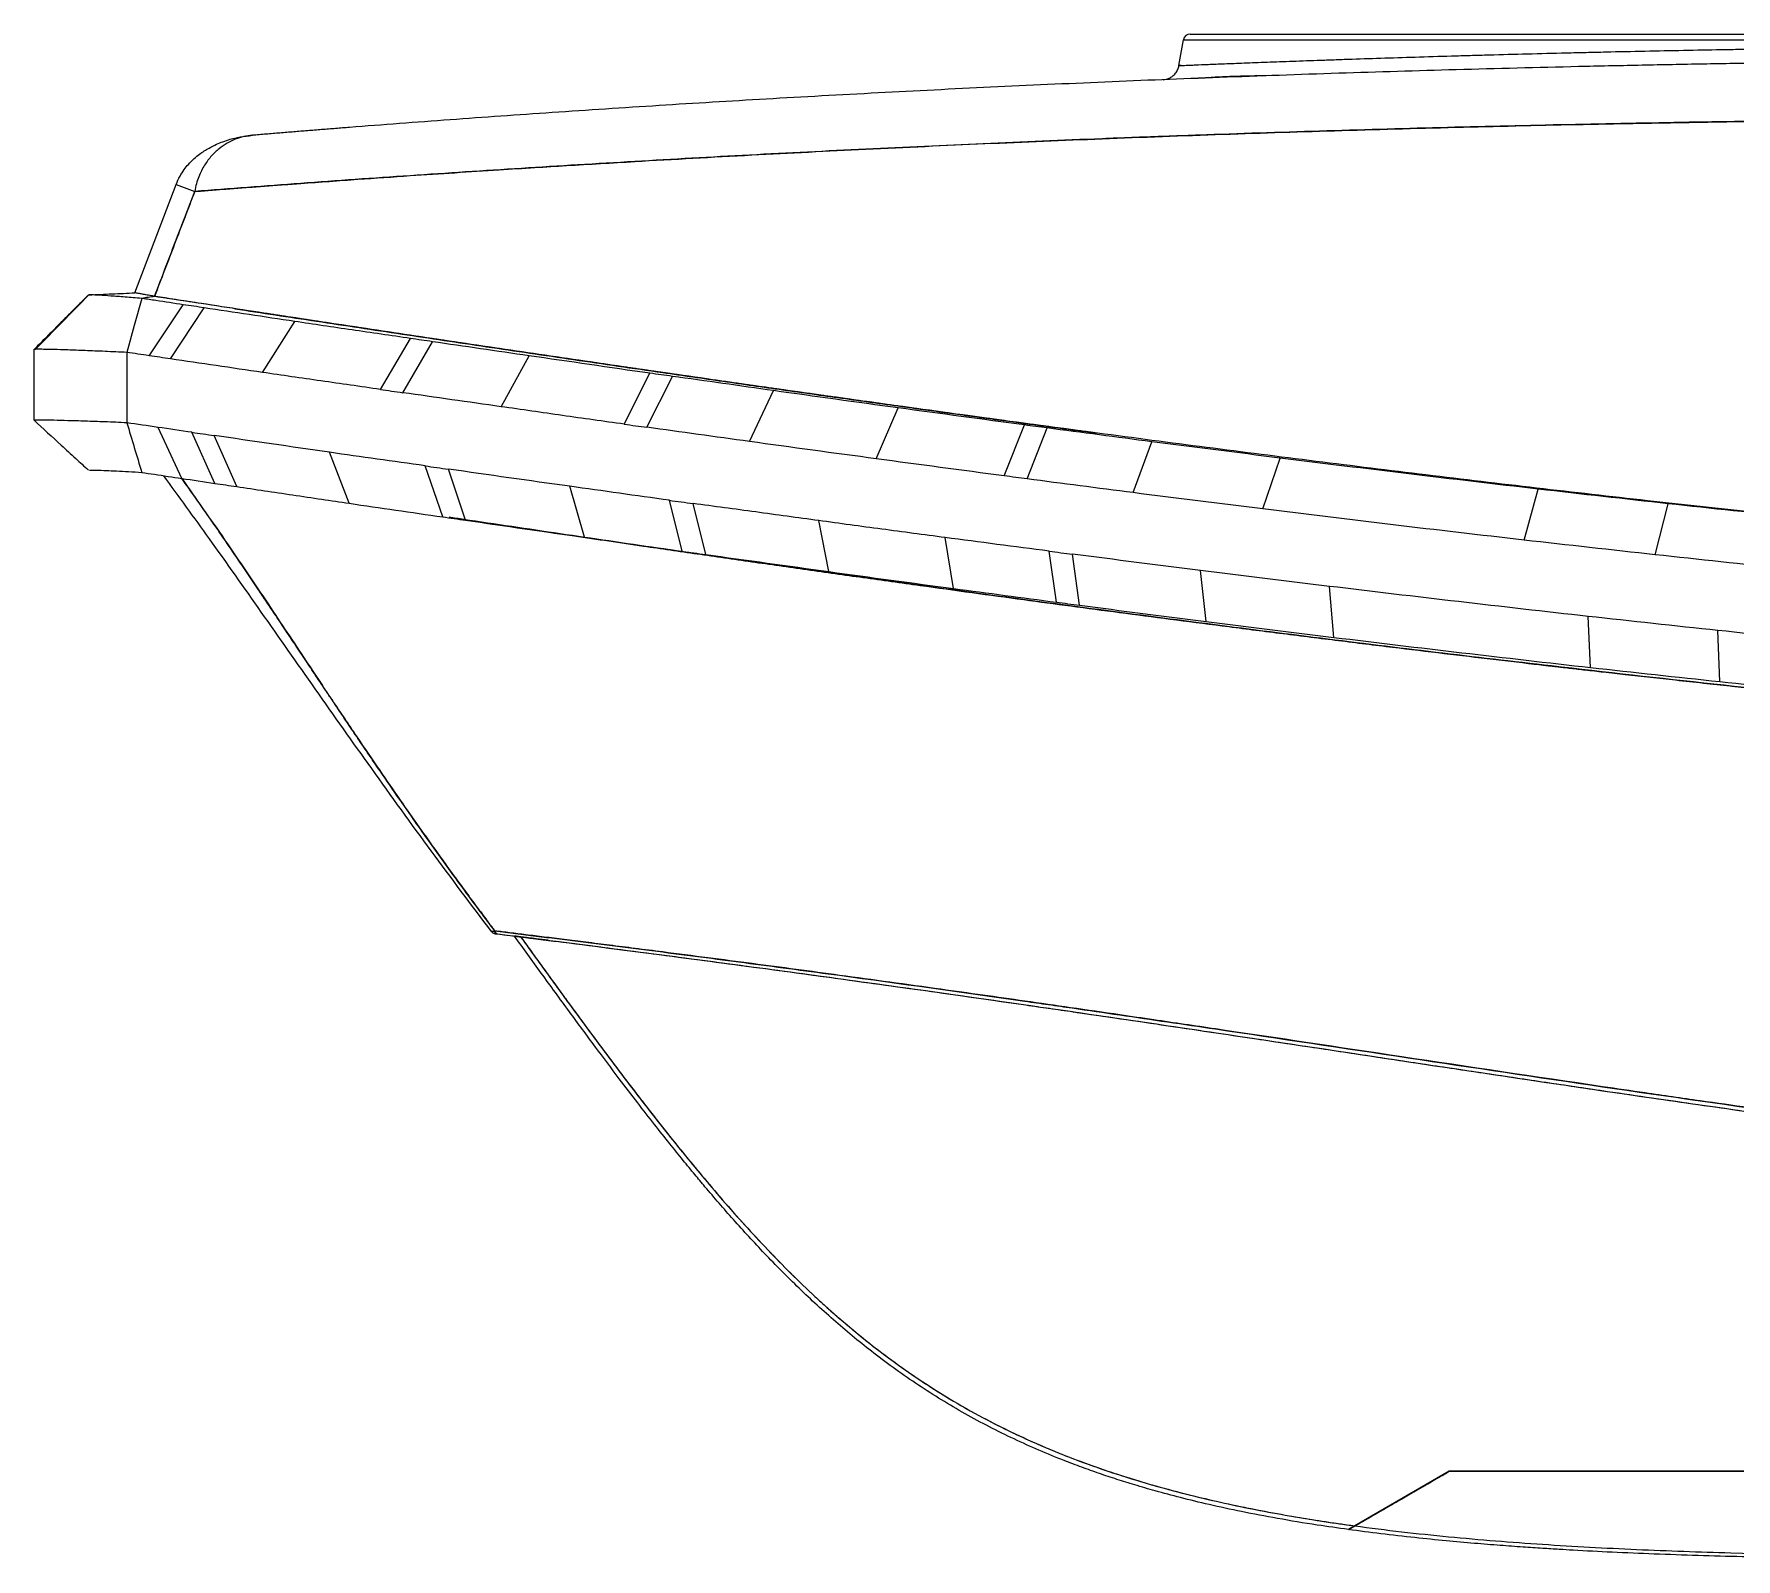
# Model space of a CAD drawing. Header units: millimetres. Extents: x 744 to 5705, y 930 to 4879.
# Drawn here: x 743.7 to 1241.2, y 3350.9 to 3796.5 of the extents above; entities that cross this region are included whole.
import ezdxf

# ---------------------------------------------------------------- set-up
doc = ezdxf.new("R2010")
doc.units = ezdxf.units.MM
doc.header["$MEASUREMENT"] = 0

msp = doc.modelspace()

# ---------------------------------------------------------------- linework, layer by layer
at = {"color": 7, "linetype": 'Continuous', "lineweight": 15, "true_color": 0xffffff}
for p, q in [((1081.64, 3796.54), (1318.28, 3796.54)), ((1078.34, 3787.32), (1079.67, 3794.89)), ((773.18, 3720.93), (785.23, 3752.62)), ((773.18, 3720.92), (785.23, 3752.62)), ((759.68, 3720.3), (759.8, 3720.41)), ((759.69, 3720.3), (759.79, 3720.41)), ((759.76, 3720.31), (759.79, 3720.32)), ((777.29, 3702.55), (787.3, 3717.45)), ((778.94, 3719.87), (778.91, 3719.87)), ((783.55, 3701.62), (793.45, 3716.53)), ((810.48, 3697.65), (819.9, 3712.55)), ((844.91, 3692.69), (853.71, 3707.59)), ((851.52, 3691.74), (860.18, 3706.63)), ((880.23, 3687.64), (888.37, 3702.53)), ((916.22, 3682.53), (923.72, 3697.42)), ((922.85, 3681.62), (930.27, 3696.51)), ((952.81, 3677.47), (959.8, 3692.35)), ((989.88, 3672.41), (996.31, 3687.29)), ((786.87, 3666.68), (779.93, 3681.61)), ((1027.28, 3667.43), (1033.21, 3682.3)), ((1033.97, 3666.54), (1039.81, 3681.43)), ((796.54, 3665.24), (789.84, 3680.16)), ((802.92, 3664.29), (796.37, 3679.21)), ((1064.94, 3662.52), (1070.4, 3677.4)), ((835.84, 3659.41), (830.09, 3674.31)), ((1102.89, 3657.75), (1107.89, 3672.64)), ((863.14, 3655.44), (857.99, 3670.36)), ((869.82, 3654.48), (864.84, 3669.38)), ((904.6, 3649.47), (900.31, 3664.38)), ((1179.22, 3648.66), (1183.39, 3663.56)), ((933.14, 3645.39), (929.39, 3660.29)), ((940.01, 3644.44), (936.34, 3659.35)), ((1217.55, 3644.38), (1221.35, 3659.28)), ((976.05, 3639.45), (973.05, 3654.36)), ((1012.49, 3634.5), (1009.99, 3649.41)), ((1042.51, 3630.51), (1040.4, 3645.42)), ((1049.27, 3629.63), (1047.24, 3644.54)), ((1086.31, 3624.85), (1084.68, 3639.76)), ((1123.62, 3620.23), (1122.33, 3635.14)), ((1198.69, 3611.43), (1197.96, 3626.36)), ((1236.41, 3607.31), (1235.91, 3622.25)), ((834.43, 3596.54), (834.27, 3596.77)), ((891.14, 3532.06), (885.93, 3532.71)), ((1157.38, 3376.54), (1129.73, 3360.58)), ((1129.73, 3360.58), (1157.38, 3376.54)), ((1307.38, 3376.54), (1157.38, 3376.54)), ((1157.38, 3376.54), (1307.38, 3376.54)), ((1129.73, 3360.58), (1127.86, 3359.5)), ((1127.86, 3359.5), (1129.73, 3360.58))]:
    msp.add_line(p, q, dxfattribs=at)
at = {"color": 8, "linetype": 'Continuous', "lineweight": 15, "true_color": 0x808080}
for p, q in [((1079.67, 3794.89), (1320.25, 3794.89)), ((785.23, 3752.62), (790.67, 3750.55))]:
    msp.add_line(p, q, dxfattribs=at)
at = {"color": 7, "linetype": 'Continuous', "lineweight": 15, "true_color": 0xffffff}
msp.add_lwpolyline([(775.16, 3719.28), (772.99, 3711.39), (770.82, 3703.5)], dxfattribs=at)
msp.add_arc((1081.64, 3794.54), 2, 90, 170, dxfattribs=at)
for points, knots in [([(1078.34, 3787.32), (1078.34, 3787.32), (1078.52, 3787.33), (1079.24, 3787.36), (1079.78, 3787.38), (1080.68, 3787.42), (1080.88, 3787.43), (1081.29, 3787.45), (1081.5, 3787.46), (1082.18, 3787.48), (1082.68, 3787.5), (1084.3, 3787.57), (1085.55, 3787.62), (1088.38, 3787.74), (1089.96, 3787.8), (1092.58, 3787.9), (1093.5, 3787.94), (1095.41, 3788.01), (1096.41, 3788.05), (1099.54, 3788.17), (1101.77, 3788.26), (1106.48, 3788.44), (1108.98, 3788.53), (1114.23, 3788.72), (1116.98, 3788.82), (1121.32, 3788.97), (1122.81, 3789.02), (1125.84, 3789.13), (1127.38, 3789.18), (1132.06, 3789.34), (1135.27, 3789.45), (1141.86, 3789.66), (1145.24, 3789.77), (1152.17, 3789.98), (1155.73, 3790.09), (1161.19, 3790.24), (1163.03, 3790.3), (1166.71, 3790.4), (1168.56, 3790.45), (1174.12, 3790.61), (1177.86, 3790.71), (1185.4, 3790.9), (1189.19, 3791), (1194.93, 3791.14), (1196.85, 3791.18), (1199.74, 3791.25), (1200.71, 3791.27), (1202.64, 3791.32), (1203.6, 3791.34), (1208.4, 3791.45), (1212.21, 3791.53), (1219.76, 3791.69), (1223.51, 3791.76), (1230.93, 3791.9), (1234.61, 3791.97), (1240.09, 3792.07), (1241.91, 3792.1), (1245.49, 3792.16), (1247.26, 3792.19), (1252.5, 3792.28), (1255.9, 3792.33), (1262.53, 3792.43), (1265.75, 3792.47), (1270.46, 3792.53), (1272.01, 3792.55), (1275.05, 3792.59), (1276.56, 3792.61), (1280.96, 3792.67), (1283.75, 3792.7), (1289.07, 3792.76), (1291.59, 3792.78), (1296.36, 3792.83), (1298.61, 3792.85), (1301.25, 3792.87), (1301.77, 3792.88), (1302.79, 3792.89), (1303.29, 3792.89), (1304.76, 3792.91), (1305.7, 3792.91), (1308.38, 3792.94), (1310, 3792.95), (1312.91, 3792.97), (1314.2, 3792.98), (1315.87, 3792.99), (1316.39, 3792.99), (1317.1, 3793), (1317.32, 3793), (1317.75, 3793), (1317.96, 3793.01), (1318.92, 3793.01), (1319.51, 3793.02), (1319.91, 3793.02)], [0, 0, 0, 0, 0.03125, 0.03125, 0.0625, 0.0625, 0.070312, 0.070312, 0.078125, 0.078125, 0.09375, 0.09375, 0.125, 0.125, 0.15625, 0.15625, 0.171875, 0.171875, 0.1875, 0.1875, 0.21875, 0.21875, 0.25, 0.25, 0.28125, 0.28125, 0.296875, 0.296875, 0.3125, 0.3125, 0.34375, 0.34375, 0.375, 0.375, 0.40625, 0.40625, 0.421875, 0.421875, 0.4375, 0.4375, 0.46875, 0.46875, 0.5, 0.5, 0.515625, 0.515625, 0.523437, 0.523437, 0.53125, 0.53125, 0.5625, 0.5625, 0.59375, 0.59375, 0.625, 0.625, 0.640625, 0.640625, 0.65625, 0.65625, 0.6875, 0.6875, 0.71875, 0.71875, 0.734375, 0.734375, 0.75, 0.75, 0.78125, 0.78125, 0.8125, 0.8125, 0.84375, 0.84375, 0.851562, 0.851562, 0.859375, 0.859375, 0.875, 0.875, 0.90625, 0.90625, 0.9375, 0.9375, 0.953125, 0.953125, 0.960937, 0.960937, 0.96875, 0.96875, 1, 1, 1, 1]), ([(1339.96, 3788.97), (1338.28, 3788.96), (1334.93, 3788.94), (1329.92, 3788.92), (1324.93, 3788.89), (1319.96, 3788.86), (1315.02, 3788.82), (1310.1, 3788.78), (1305.2, 3788.74), (1300.32, 3788.7), (1295.47, 3788.65), (1290.64, 3788.6), (1285.83, 3788.55), (1281.05, 3788.5), (1276.29, 3788.44), (1271.55, 3788.38), (1262.26, 3788.26), (1248.54, 3788.05), (1230.47, 3787.75), (1212.7, 3787.4), (1189, 3786.89), (1159.79, 3786.14), (1124.8, 3785.09), (1090.58, 3783.88), (1056.63, 3782.52), (1023.32, 3781.02), (990.27, 3779.36), (957.95, 3777.57), (926.17, 3775.65), (895.34, 3773.63), (870.12, 3771.85), (850.48, 3770.38), (839.37, 3769.52), (831.83, 3768.93), (827.74, 3768.6), (823.67, 3768.28), (819.6, 3767.95), (815.56, 3767.62), (811.52, 3767.28), (808.84, 3767.06), (807.5, 3766.95)], [0, 0, 0, 0, 0.0090599, 0.0180797, 0.0270595, 0.0359995, 0.0448998, 0.0537605, 0.0625817, 0.0713637, 0.0801065, 0.0888103, 0.0974752, 0.1061014, 0.114689, 0.1232381, 0.1317488, 0.1649248, 0.1975833, 0.2297321, 0.2613786, 0.3264035, 0.3888989, 0.4526996, 0.5144794, 0.5765353, 0.6381512, 0.7001684, 0.7601071, 0.8211265, 0.8806126, 0.9106462, 0.9404666, 0.9489571, 0.9574516, 0.9659506, 0.9744545, 0.9829638, 0.9914788, 1, 1, 1, 1]), ([(1073.69, 3783.2), (1073.7, 3783.2), (1073.95, 3783.21), (1074.6, 3783.31), (1075.53, 3783.63), (1076.51, 3784.21), (1077.37, 3785.06), (1078.04, 3786.13), (1078.24, 3786.93), (1078.34, 3787.32)], [0, 0, 0, 0, 0.009183, 0.147964, 0.29779, 0.462413, 0.640082, 0.822617, 1, 1, 1, 1]), ([(1104.57, 3784.39), (1103.57, 3784.36), (1101.06, 3784.3), (1097.34, 3784.23), (1093.13, 3784.12), (1088.8, 3783.91), (1085.27, 3783.66), (1083.31, 3783.59), (1082.78, 3783.57)], [0, 0, 0, 0, 0.120021, 0.301272, 0.491486, 0.694657, 0.917062, 1, 1, 1, 1]), ([(1338.29, 3771.88), (1314.59, 3771.79), (1290.92, 3771.61), (1243.65, 3771.04), (1220.06, 3770.65), (1172.97, 3769.66), (1149.46, 3769.07), (1114.28, 3768.01), (1102.57, 3767.64), (1085.02, 3767.03), (1079.17, 3766.82), (1067.5, 3766.39), (1061.68, 3766.17), (1044.25, 3765.48), (1032.68, 3765), (1009.65, 3763.99), (998.19, 3763.46), (964.01, 3761.79), (941.48, 3760.59), (908.15, 3758.65), (897.12, 3757.98), (875.24, 3756.6), (864.38, 3755.89), (848.26, 3754.79), (842.9, 3754.42), (832.25, 3753.67), (826.95, 3753.29), (811.17, 3752.13), (800.83, 3751.35), (790.67, 3750.55)], [0, 0, 0, 0, 0.125, 0.125, 0.25, 0.25, 0.375, 0.375, 0.4375, 0.4375, 0.46875, 0.46875, 0.5, 0.5, 0.5625, 0.5625, 0.625, 0.625, 0.75, 0.75, 0.8125, 0.8125, 0.875, 0.875, 0.90625, 0.90625, 0.9375, 0.9375, 1, 1, 1, 1]), ([(790.67, 3750.55), (791.41, 3750.6), (792.91, 3750.72), (795.17, 3750.9), (797.45, 3751.08), (799.76, 3751.25), (802.1, 3751.43), (804.46, 3751.61), (806.84, 3751.8), (809.25, 3751.98), (811.69, 3752.16), (814.15, 3752.34), (816.64, 3752.53), (819.16, 3752.72), (826.35, 3753.24), (837.78, 3754.06), (852.82, 3755.11), (866.59, 3756.03), (878.75, 3756.82), (889.65, 3757.51), (902.83, 3758.32), (923.84, 3759.58), (952.94, 3761.2), (987.11, 3762.94), (1021.28, 3764.53), (1056.1, 3765.97), (1090.91, 3767.26), (1126.14, 3768.4), (1161.27, 3769.37), (1190.74, 3770.05), (1214.22, 3770.51), (1231.92, 3770.82), (1249.57, 3771.1), (1264.77, 3771.3), (1277.43, 3771.44), (1287.58, 3771.55), (1297.72, 3771.64), (1307.87, 3771.72), (1318.01, 3771.78), (1328.15, 3771.84), (1334.91, 3771.87), (1338.29, 3771.88)], [0, 0, 0, 0, 0.0046425, 0.0093246, 0.0140471, 0.0188101, 0.0236136, 0.0284575, 0.033342, 0.038267, 0.0432327, 0.0482389, 0.0532859, 0.0583736, 0.0635021, 0.0968161, 0.1269759, 0.1524906, 0.177441, 0.1974503, 0.2151404, 0.2527411, 0.3164761, 0.3776776, 0.4409503, 0.5025326, 0.5656066, 0.6274575, 0.6901604, 0.7518503, 0.7831309, 0.8139214, 0.8449769, 0.8759585, 0.893711, 0.9114509, 0.9291798, 0.9468985, 0.9646077, 0.982308, 1, 1, 1, 1]), ([(785.23, 3752.62), (785.58, 3753.44), (786.23, 3754.95), (787.49, 3756.87), (788.87, 3758.6), (790.38, 3760.11), (792.38, 3761.74), (794.58, 3763.16), (796.89, 3764.3), (798.98, 3765.14), (801.26, 3765.88), (804.13, 3766.57), (806.31, 3766.81), (807.5, 3766.95)], [0, 0, 0, 0, 0.095576, 0.176782, 0.245768, 0.33294, 0.406284, 0.52316, 0.612644, 0.683097, 0.764935, 0.870437, 1, 1, 1, 1]), ([(807.5, 3766.95), (805.81, 3766.81), (804.15, 3766.43), (801.71, 3765.47), (800.91, 3765.09), (799.33, 3764.18), (798.55, 3763.65), (797.01, 3762.41), (796.27, 3761.72), (795.2, 3760.52), (794.85, 3760.1), (794.17, 3759.2), (793.83, 3758.72), (792.89, 3757.21), (792.31, 3756.09), (791.58, 3754.2), (791.35, 3753.53), (790.96, 3752.09), (790.79, 3751.34), (790.67, 3750.55)], [0, 0, 0, 0, 0.25, 0.25, 0.375, 0.375, 0.5, 0.5, 0.625, 0.625, 0.6875, 0.6875, 0.75, 0.75, 0.875, 0.875, 0.9375, 0.9375, 1, 1, 1, 1]), ([(790.67, 3750.55), (788.7, 3745.44), (786.74, 3740.33), (782.82, 3730.11), (780.87, 3725), (778.91, 3719.88)], [0, 0, 0, 0, 0.5, 0.5, 1, 1, 1, 1]), ([(778.91, 3719.87), (780.02, 3722.78), (781.88, 3727.63), (784.76, 3735.16), (787.56, 3742.48), (789.63, 3747.85), (790.67, 3750.55)], [0, 0, 0, 0, 0.284066, 0.474423, 0.735913, 1, 1, 1, 1]), ([(759.52, 3720.28), (758.72, 3719.46), (757.04, 3717.76), (754.4, 3715.11), (751.31, 3712), (747.72, 3708.39), (745.07, 3705.74), (743.69, 3704.35)], [0, 0, 0, 0, 0.152884, 0.319552, 0.5, 0.737608, 1, 1, 1, 1]), ([(744.15, 3704.41), (746.75, 3707.06), (751.96, 3712.36), (757.12, 3717.66), (759.7, 3720.32)], [0, 0, 0, 0, 0.500096, 1, 1, 1, 1]), ([(759.73, 3720.32), (761.99, 3720.42), (766.48, 3720.61), (770.95, 3720.82), (773.18, 3720.92)], [0, 0, 0, 0, 0.502912, 1, 1, 1, 1]), ([(775.16, 3719.28), (773.48, 3719.42), (770.14, 3719.69), (765.97, 3720), (762.89, 3720.2), (760.94, 3720.3), (759.94, 3720.33), (759.81, 3720.31), (759.78, 3720.31)], [0, 0, 0, 0, 0.206756, 0.413591, 0.622538, 0.785002, 0.950147, 1, 1, 1, 1]), ([(778.97, 3719.87), (778.03, 3720.04), (776.15, 3720.39), (774.38, 3720.71), (773.39, 3720.89), (773.28, 3720.91), (773.22, 3720.91)], [0, 0, 0, 0, 0.288325, 0.576635, 0.803425, 1, 1, 1, 1]), ([(778.94, 3719.87), (778.34, 3719.98), (777.11, 3720.2), (775.63, 3720.47), (774.43, 3720.69), (773.63, 3720.84), (773.21, 3720.92), (773.22, 3720.91), (773.23, 3720.91)], [0, 0, 0, 0, 0.176846, 0.358743, 0.535615, 0.71775, 0.892331, 1, 1, 1, 1]), ([(778.97, 3719.87), (778.34, 3719.77), (777.07, 3719.58), (775.8, 3719.38), (775.16, 3719.28)], [0, 0, 0, 0, 0.495295, 1, 1, 1, 1]), ([(787.3, 3717.45), (784.63, 3717.85), (780.64, 3718.46), (776.61, 3719.06), (775.22, 3719.27), (775.16, 3719.28)], [24.052767, 24.052767, 24.052767, 24.052767, 33.816099, 38.694959, 38.940278, 38.940278, 38.940278, 38.940278]), ([(1697.06, 3624.17), (1679.83, 3624.91), (1643.92, 3626.46), (1589.34, 3629.27), (1533.33, 3632.53), (1481.38, 3635.96), (1433.48, 3639.49), (1389.64, 3643.02), (1345.88, 3646.85), (1302.2, 3650.99), (1258.65, 3655.41), (1218.87, 3659.73), (1182.83, 3663.84), (1150.52, 3667.68), (1118.35, 3671.64), (1086.35, 3675.72), (1054.55, 3679.89), (1022.98, 3684.15), (991.7, 3688.47), (961.8, 3692.68), (933.32, 3696.77), (906.25, 3700.71), (879.63, 3704.64), (853.51, 3708.53), (827.98, 3712.38), (803.04, 3716.18), (786.99, 3718.64), (778.97, 3719.87)], [0, 0, 0, 0, 0.054046, 0.112687, 0.171322, 0.229957, 0.276034, 0.322101, 0.368174, 0.414244, 0.46032, 0.506389, 0.540941, 0.575496, 0.610052, 0.644602, 0.67916, 0.713708, 0.748261, 0.782814, 0.813843, 0.844867, 0.875894, 0.90692, 0.937949, 0.968973, 1, 1, 1, 1]), ([(1054.23, 3679.95), (1053.42, 3680.06), (1051.17, 3680.36), (1047.63, 3680.83), (1043.42, 3681.39), (1038.92, 3681.99), (1033.74, 3682.69), (1028.04, 3683.47), (1022.25, 3684.25), (1012.32, 3685.61), (1001.51, 3687.11), (991.12, 3688.55), (986.1, 3689.25), (983.64, 3689.6), (982.41, 3689.77), (981.81, 3689.86), (981.5, 3689.9), (981.35, 3689.92), (981.27, 3689.93), (981.24, 3689.94), (981.22, 3689.94), (981.21, 3689.94), (981.2, 3689.94), (981.2, 3689.94), (981.2, 3689.94), (981.2, 3689.94), (981.2, 3689.94), (981.2, 3689.94), (981.2, 3689.94), (981.2, 3689.94), (981.04, 3689.96), (980.68, 3690.01), (980.09, 3690.1), (979.38, 3690.2), (978.56, 3690.31), (977.62, 3690.44), (976.57, 3690.59), (974.57, 3690.87), (971.38, 3691.33), (966.36, 3692.04), (959.99, 3692.94), (952.16, 3694.06), (945.14, 3695.06), (940.02, 3695.8), (937.26, 3696.2), (935.25, 3696.49), (933.28, 3696.77), (931.22, 3697.07), (929.09, 3697.38), (925.48, 3697.9), (920.23, 3698.67), (910.21, 3700.13), (898.02, 3701.91), (883.68, 3704.03), (870.06, 3706.05), (856.35, 3708.1), (841.04, 3710.4), (829.97, 3712.08), (822.74, 3713.17), (820.96, 3713.44), (819.19, 3713.71), (817.65, 3713.94), (816.34, 3714.14), (815.13, 3714.33), (813.62, 3714.56), (810.92, 3714.97), (807.65, 3715.47), (803.97, 3716.03), (800.81, 3716.51), (797.02, 3717.09), (793.08, 3717.7), (789.16, 3718.3), (786.08, 3718.77), (783.7, 3719.14), (781.92, 3719.41), (780.67, 3719.6), (779.72, 3719.75), (779.19, 3719.83), (778.97, 3719.86)], [0, 0, 0, 0, 0.008285, 0.022978, 0.036139, 0.051389, 0.069075, 0.089197, 0.109969, 0.128597, 0.191562, 0.221748, 0.236517, 0.243821, 0.247453, 0.249264, 0.250168, 0.25062, 0.250845, 0.250958, 0.251015, 0.251043, 0.251057, 0.251064, 0.251068, 0.251069, 0.25107, 0.251071, 0.251071, 0.251071, 0.251071, 0.25274, 0.254806, 0.257269, 0.26013, 0.263388, 0.267044, 0.271097, 0.284294, 0.3005, 0.323723, 0.351224, 0.383016, 0.397958, 0.405629, 0.412348, 0.419355, 0.426648, 0.434229, 0.442098, 0.465225, 0.490539, 0.549821, 0.597191, 0.647318, 0.700133, 0.750114, 0.820037, 0.826904, 0.83377, 0.840637, 0.847504, 0.851719, 0.855834, 0.861679, 0.869255, 0.887465, 0.900122, 0.912616, 0.924946, 0.945145, 0.959631, 0.971982, 0.982196, 0.988453, 0.993506, 0.997355, 1, 1, 1, 1]), ([(802.33, 3716.28), (802.35, 3716.28), (810.13, 3715.09), (826.39, 3712.61), (850.88, 3708.92), (875.97, 3705.17), (901.4, 3701.41), (924.52, 3698.04), (944.96, 3695.09), (962.4, 3692.59), (979.81, 3690.13), (993.5, 3688.22), (1003.51, 3686.83), (1009.75, 3685.97), (1016.18, 3685.09), (1022.76, 3684.18), (1028.95, 3683.34), (1034.5, 3682.59), (1039.41, 3681.93), (1044.16, 3681.29), (1048.75, 3680.68), (1052.1, 3680.23), (1053.93, 3679.99), (1054.28, 3679.95)], [0, 0, 0, 0, 0.000306, 0.102891, 0.207496, 0.308777, 0.411218, 0.514453, 0.583254, 0.651118, 0.717388, 0.784482, 0.808184, 0.831903, 0.855639, 0.881424, 0.906677, 0.925808, 0.944313, 0.962192, 0.979446, 0.996074, 1, 1, 1, 1]), ([(853.71, 3707.59), (847.97, 3708.44), (842.27, 3709.26), (830.99, 3710.9), (825.4, 3711.72), (819.9, 3712.55)], [0, 0, 0, 0, 0.5, 0.5, 1, 1, 1, 1]), ([(743.69, 3683.67), (743.69, 3687.14), (743.7, 3694.07), (743.69, 3701.01), (743.69, 3704.48)], [0, 0, 0, 0, 0.499975, 1, 1, 1, 1]), ([(770.82, 3703.5), (768.65, 3703.6), (764.32, 3703.8), (758.52, 3704.04), (753.44, 3704.22), (749.61, 3704.34), (746.86, 3704.4), (745.03, 3704.43), (743.88, 3704.41), (743.76, 3704.37), (743.7, 3704.36)], [0, 0, 0, 0, 0.1398282, 0.2789273, 0.4205775, 0.5609523, 0.670515, 0.782082, 0.8945205, 1, 1, 1, 1]), ([(810.48, 3697.65), (805.93, 3698.33), (801.41, 3698.99), (792.44, 3700.31), (787.98, 3700.97), (783.55, 3701.62)], [0, 0, 0, 0, 0.5, 0.5, 1, 1, 1, 1]), ([(844.91, 3692.69), (839.09, 3693.54), (833.3, 3694.36), (821.82, 3696), (816.13, 3696.81), (810.48, 3697.65)], [0, 0, 0, 0, 0.5, 0.5, 1, 1, 1, 1]), ([(880.23, 3687.64), (875.39, 3688.32), (870.58, 3689.01), (861.01, 3690.37), (856.25, 3691.06), (851.52, 3691.74)], [0, 0, 0, 0, 0.5, 0.5, 1, 1, 1, 1]), ([(916.22, 3682.53), (910.16, 3683.36), (904.12, 3684.22), (892.13, 3685.94), (886.16, 3686.81), (880.23, 3687.64)], [0, 0, 0, 0, 0.5, 0.5, 1, 1, 1, 1]), ([(743.69, 3683.67), (746.34, 3681.24), (750.4, 3677.53), (755.69, 3672.68), (758.34, 3670.25), (759.58, 3669.11)], [0, 0, 0, 0, 0.4999999, 0.7656077, 1, 1, 1, 1]), ([(770.82, 3682.94), (768.65, 3683.03), (764.32, 3683.21), (758.52, 3683.42), (753.44, 3683.56), (749.61, 3683.66), (746.86, 3683.71), (745.03, 3683.73), (743.88, 3683.72), (743.76, 3683.68), (743.7, 3683.67)], [0, 0, 0, 0, 0.13989, 0.279058, 0.42075, 0.561155, 0.670729, 0.78229, 0.89474, 1, 1, 1, 1]), ([(770.82, 3682.94), (771.54, 3680.53), (772.27, 3678.11), (772.99, 3675.69), (773.72, 3673.28), (774.44, 3670.86), (775.17, 3668.45)], [0, 0, 0, 0, 0.01077667, 0.01077667, 0.01077667, 0.02155335, 0.02155335, 0.02155335, 0.02155335]), ([(857.99, 3670.36), (853.28, 3671.02), (848.61, 3671.67), (839.31, 3672.98), (834.69, 3673.64), (830.09, 3674.31)], [0, 0, 0, 0, 0.5, 0.5, 1, 1, 1, 1]), ([(759.85, 3669.12), (759.92, 3669.12), (760.14, 3669.14), (761.83, 3669.1), (764.48, 3669.01), (767.74, 3668.87), (771.21, 3668.7), (773.85, 3668.53), (775.17, 3668.45)], [0, 0, 0, 0, 0.113695, 0.317495, 0.520711, 0.681638, 0.840534, 1, 1, 1, 1]), ([(775.17, 3668.45), (776.39, 3668.26), (780.27, 3667.67), (784.18, 3667.08), (786.87, 3666.68)], [5.203369, 5.203369, 5.203369, 5.203369, 9.745898, 19.550461, 19.550461, 19.550461, 19.550461]), ([(877.41, 3534.24), (871.51, 3542.07), (859.66, 3557.82), (842.57, 3581.55), (826.07, 3604.88), (810.34, 3627.33), (795.67, 3648.15), (786.05, 3661.35), (781.58, 3667.48)], [0, 0, 0, 0, 0.179279, 0.36035, 0.534443, 0.701489, 0.86141, 1, 1, 1, 1]), ([(786.86, 3666.69), (791.06, 3660.72), (799.62, 3648.59), (811.6, 3630.75), (821.08, 3616.51), (826.57, 3608.28), (828.55, 3605.3), (829.1, 3604.48), (829.65, 3603.66), (830.2, 3602.84), (830.74, 3602.03), (831.29, 3601.21), (834.01, 3597.15), (838.71, 3590.16), (845.25, 3580.57), (851.22, 3571.91), (856.64, 3564.19), (861.48, 3557.38), (865.73, 3551.49), (869.38, 3546.5), (872.42, 3542.4), (874.7, 3539.34), (876.31, 3537.21), (877.33, 3535.85), (877.96, 3535.02), (878.28, 3534.6), (878.38, 3534.47), (878.41, 3534.43)], [0, 0, 0, 0, 0.136015, 0.276751, 0.400691, 0.455227, 0.461348, 0.467469, 0.473589, 0.47971, 0.48583, 0.49195, 0.49807, 0.576994, 0.649148, 0.714534, 0.773161, 0.825043, 0.870189, 0.90861, 0.940312, 0.9653, 0.979636, 0.990198, 0.996986, 0.998965, 1, 1, 1, 1]), ([(878.41, 3534.43), (876.98, 3536.32), (874.17, 3540.04), (870.01, 3545.64), (865.98, 3551.15), (861.98, 3556.68), (858.01, 3562.25), (853.5, 3568.65), (848.36, 3576.04), (843.62, 3582.95), (839.78, 3588.6), (836.9, 3592.86), (834.53, 3596.38), (832.98, 3598.68), (832.31, 3599.69), (831.99, 3600.17), (831.67, 3600.65), (831.27, 3601.24), (830.71, 3602.07), (829.69, 3603.6), (828.09, 3606), (825.8, 3609.42), (823.01, 3613.62), (820.14, 3617.92), (817.72, 3621.55), (815.9, 3624.29), (814.44, 3626.48), (813.05, 3628.55), (811.74, 3630.51), (810.5, 3632.36), (808.14, 3635.89), (804.71, 3640.97), (800.17, 3647.65), (795.63, 3654.25), (791.19, 3660.61), (788.23, 3664.76), (786.87, 3666.68)], [0, 0, 0, 0, 0.0442557, 0.0866899, 0.1300532, 0.171443, 0.2139645, 0.2576143, 0.3175069, 0.3818178, 0.4137446, 0.4449753, 0.4777307, 0.4930162, 0.4966925, 0.5003109, 0.5038712, 0.5073736, 0.5136317, 0.5225128, 0.5417165, 0.5673598, 0.5994346, 0.6358295, 0.6637088, 0.6808959, 0.6972396, 0.7127404, 0.7273992, 0.7412167, 0.7541933, 0.8067293, 0.8554772, 0.9049467, 0.9560312, 1, 1, 1, 1]), ([(802.92, 3664.29), (808.32, 3663.49), (816.56, 3662.27), (827.58, 3660.63), (833.14, 3659.81), (835.84, 3659.41)], [38.988695, 38.988695, 38.988695, 38.988695, 58.40533, 68.421067, 77.841829, 77.841829, 77.841829, 77.841829]), ([(929.39, 3660.29), (924.5, 3660.97), (919.64, 3661.66), (909.95, 3663.03), (905.12, 3663.71), (900.31, 3664.38)], [0, 0, 0, 0, 0.5, 0.5, 1, 1, 1, 1]), ([(973.05, 3654.36), (966.89, 3655.19), (960.75, 3656.04), (948.51, 3657.71), (942.42, 3658.53), (936.34, 3659.35)], [0, 0, 0, 0, 0.5, 0.5, 1, 1, 1, 1]), ([(1179.22, 3648.66), (1166.43, 3650.12), (1153.68, 3651.61), (1128.23, 3654.64), (1115.54, 3656.18), (1102.89, 3657.75)], [0, 0, 0, 0, 0.5, 0.5, 1, 1, 1, 1]), ([(865.03, 3655.33), (870.51, 3654.51), (882.6, 3652.7), (901.54, 3649.89), (920.23, 3647.15), (937.53, 3644.64), (953.48, 3642.34), (969.66, 3640.04), (986.06, 3637.72), (1002.16, 3635.48), (1017.82, 3633.33), (1032.51, 3631.32), (1046.89, 3629.39), (1061.14, 3627.5), (1075.89, 3625.56), (1091.14, 3623.59), (1106.89, 3621.58), (1122.86, 3619.58), (1138.63, 3617.63), (1153.78, 3615.8), (1168.23, 3614.08), (1178.49, 3612.87), (1184.32, 3612.2), (1185.72, 3612.04), (1186.5, 3611.95), (1187.27, 3611.86), (1188.29, 3611.74), (1189.57, 3611.59), (1191.1, 3611.42), (1193.64, 3611.13), (1197.46, 3610.69), (1202.8, 3610.09), (1209.15, 3609.37), (1216.17, 3608.59), (1223.78, 3607.75), (1231.54, 3606.9), (1237.16, 3606.29), (1240.37, 3605.95), (1241.3, 3605.85), (1242.23, 3605.75), (1243.17, 3605.65), (1244.11, 3605.55), (1245.06, 3605.44), (1246.66, 3605.27), (1249.21, 3605), (1253.04, 3604.6), (1257.86, 3604.09), (1263.5, 3603.5), (1269.94, 3602.84), (1277.14, 3602.1), (1285.21, 3601.29), (1293.73, 3600.44), (1302.65, 3599.56), (1311.48, 3598.71), (1317.94, 3598.09), (1321.78, 3597.73), (1323.21, 3597.6), (1324.64, 3597.46), (1325.95, 3597.34), (1329.06, 3597.05), (1334.27, 3596.56), (1342.02, 3595.85), (1350.69, 3595.07), (1360.08, 3594.23), (1370.17, 3593.35), (1380.93, 3592.42), (1392.52, 3591.45), (1402.23, 3590.65), (1409.51, 3590.07), (1414.08, 3589.7), (1418.36, 3589.36), (1422.65, 3589.02), (1426.93, 3588.69), (1431.22, 3588.36), (1444.07, 3587.37), (1459.91, 3586.2), (1474.82, 3585.15), (1480.21, 3584.77), (1481.7, 3584.67), (1483.18, 3584.56), (1484.66, 3584.46), (1486.15, 3584.36), (1487.63, 3584.26), (1490.7, 3584.05), (1495.77, 3583.71), (1503.22, 3583.21), (1511.87, 3582.64), (1521.73, 3582.01), (1532.78, 3581.31), (1545.04, 3580.57), (1558.5, 3579.77), (1573.16, 3578.92), (1589.03, 3578.04), (1606.11, 3577.13), (1624.39, 3576.2), (1643.87, 3575.24), (1664.57, 3574.28), (1686.48, 3573.32), (1709.59, 3572.35), (1725.41, 3571.73), (1733.52, 3571.42)], [0, 0, 0, 0, 0.020767, 0.045803, 0.070666, 0.089843, 0.109156, 0.128612, 0.148218, 0.167979, 0.185964, 0.203748, 0.219872, 0.236523, 0.253704, 0.271416, 0.289663, 0.308446, 0.326751, 0.344222, 0.360723, 0.376511, 0.379529, 0.380734, 0.381327, 0.38221, 0.383382, 0.384843, 0.386593, 0.388633, 0.393581, 0.399687, 0.406952, 0.415376, 0.423748, 0.43302, 0.441923, 0.442966, 0.444018, 0.445078, 0.446147, 0.447225, 0.448312, 0.449407, 0.452667, 0.457036, 0.462514, 0.469101, 0.476309, 0.484499, 0.493668, 0.503816, 0.513555, 0.52405, 0.533912, 0.535515, 0.537132, 0.538764, 0.54041, 0.541588, 0.549345, 0.55813, 0.567943, 0.578784, 0.590038, 0.602219, 0.615328, 0.629364, 0.635171, 0.640013, 0.644855, 0.649697, 0.654538, 0.65938, 0.664222, 0.698111, 0.713023, 0.714696, 0.71637, 0.718044, 0.719717, 0.721391, 0.723065, 0.724738, 0.731793, 0.740199, 0.749957, 0.761068, 0.77353, 0.787345, 0.802513, 0.819034, 0.836909, 0.856138, 0.876722, 0.898662, 0.921959, 0.946614, 0.972627, 1, 1, 1, 1]), ([(1733.52, 3571.42), (1713.01, 3572.24), (1671.99, 3573.87), (1610.51, 3576.84), (1549.08, 3580.24), (1487.71, 3584.16), (1430.77, 3588.31), (1378.3, 3592.59), (1330.29, 3596.87), (1282.41, 3601.51), (1234.7, 3606.5), (1191.7, 3611.31), (1153.38, 3615.82), (1119.67, 3619.95), (1086.11, 3624.22), (1052.78, 3628.59), (1019.79, 3633.04), (987.2, 3637.55), (955.95, 3641.98), (926.02, 3646.3), (897.42, 3650.5), (877.11, 3653.51), (866.44, 3655.12), (865.03, 3655.33)], [0, 0, 0, 0, 0.0692355, 0.138446, 0.2076403, 0.2768314, 0.3460378, 0.4004413, 0.454829, 0.509165, 0.5634646, 0.6177503, 0.6565353, 0.6953469, 0.7342075, 0.7730598, 0.8117666, 0.8503457, 0.8888314, 0.9240677, 0.9593099, 0.9946039, 1, 1, 1, 1]), ([(1009.99, 3649.41), (1003.79, 3650.22), (997.62, 3651.04), (985.31, 3652.69), (979.17, 3653.52), (973.05, 3654.36)], [0, 0, 0, 0, 0.5, 0.5, 1, 1, 1, 1]), ([(878.13, 3533.71), (877.99, 3533.77), (877.71, 3533.89), (877.5, 3534.12), (877.4, 3534.23)], [0, 0, 0, 0, 0.503737, 1, 1, 1, 1]), ([(877.41, 3534.23), (877.42, 3534.23), (877.45, 3534.24), (877.67, 3534.28), (877.99, 3534.35), (878.27, 3534.4), (878.41, 3534.43)], [0, 0, 0, 0, 0.262832, 0.519777, 0.765802, 1, 1, 1, 1]), ([(878.41, 3534.43), (878.14, 3534.38), (877.73, 3534.3), (877.45, 3534.24), (877.42, 3534.23), (877.41, 3534.23)], [0, 0, 0, 0, 0.479353, 0.744915, 1, 1, 1, 1]), ([(878.96, 3533.59), (878.86, 3533.61), (878.65, 3533.64), (878.39, 3533.67), (878.2, 3533.7), (878.15, 3533.71), (878.13, 3533.71)], [0, 0, 0, 0, 0.23522, 0.48018, 0.735131, 1, 1, 1, 1]), ([(878.18, 3533.71), (878.21, 3533.7), (878.27, 3533.67), (878.37, 3533.66), (878.42, 3533.65)], [0, 0, 0, 0, 0.521493, 1, 1, 1, 1]), ([(878.43, 3533.65), (878.42, 3533.65), (878.39, 3533.65), (878.47, 3533.64), (878.66, 3533.62), (878.9, 3533.59), (879.05, 3533.57)], [0, 0, 0, 0, 0.065559, 0.334411, 0.577844, 1, 1, 1, 1]), ([(1782.58, 3440.47), (1779.87, 3440.56), (1774.48, 3440.75), (1766.43, 3441.04), (1758.47, 3441.33), (1750.59, 3441.62), (1742.81, 3441.92), (1735.1, 3442.22), (1727.49, 3442.52), (1719.96, 3442.82), (1712.51, 3443.13), (1705.15, 3443.44), (1697.88, 3443.75), (1690.7, 3444.07), (1683.6, 3444.39), (1676.59, 3444.7), (1669.66, 3445.03), (1662.82, 3445.35), (1656.06, 3445.68), (1649.39, 3446), (1642.81, 3446.33), (1636.31, 3446.66), (1629.9, 3447), (1623.58, 3447.33), (1617.34, 3447.67), (1611.19, 3448), (1605.12, 3448.34), (1599.14, 3448.68), (1593.24, 3449.02), (1587.43, 3449.36), (1581.71, 3449.7), (1576.07, 3450.04), (1570.52, 3450.38), (1565.06, 3450.72), (1559.68, 3451.06), (1554.38, 3451.4), (1532.5, 3452.83), (1493.33, 3455.61), (1436.24, 3460.37), (1377.19, 3466.17), (1333.08, 3471.24), (1303.2, 3474.98), (1283.98, 3477.45), (1259.36, 3480.75), (1234.85, 3484.18), (1215.79, 3486.93), (1186.64, 3491.18), (1144.61, 3497.48), (1100.98, 3504.03), (1073.65, 3508.07), (1059.55, 3510.13), (1046.98, 3511.96), (1029.49, 3514.47), (1006.84, 3517.67), (984.6, 3520.73), (966.33, 3523.2), (953.48, 3524.91), (940.46, 3526.61), (929.09, 3528.08), (919.56, 3529.3), (912.08, 3530.25), (905.16, 3531.12), (898.79, 3531.91), (892.95, 3532.64), (887.64, 3533.3), (882.85, 3533.89), (879.83, 3534.25), (878.41, 3534.43)], [0, 0, 0, 0, 0.008705, 0.017319, 0.02584, 0.034269, 0.042607, 0.050852, 0.059005, 0.067067, 0.075036, 0.082914, 0.090699, 0.098393, 0.105995, 0.113505, 0.120924, 0.12825, 0.135485, 0.142628, 0.14968, 0.156639, 0.163508, 0.170284, 0.176969, 0.183562, 0.190064, 0.196474, 0.202792, 0.209019, 0.215155, 0.221199, 0.227151, 0.233012, 0.238782, 0.24446, 0.250046, 0.309197, 0.370562, 0.43417, 0.500069, 0.513581, 0.53135, 0.562622, 0.593866, 0.611463, 0.625087, 0.689537, 0.749922, 0.7701, 0.781214, 0.797418, 0.812605, 0.840706, 0.87514, 0.890123, 0.905488, 0.921247, 0.937414, 0.947441, 0.956845, 0.965622, 0.97377, 0.981286, 0.988165, 0.994404, 1, 1, 1, 1]), ([(878.41, 3534.43), (886.41, 3533.45), (894.47, 3532.45), (910.8, 3530.41), (919.07, 3529.36), (935.84, 3527.21), (944.35, 3526.11), (961.57, 3523.83), (970.3, 3522.67), (996.8, 3519.07), (1014.89, 3516.55), (1035.6, 3513.59), (1037.91, 3513.26), (1042.53, 3512.59), (1044.84, 3512.26), (1051.79, 3511.26), (1056.42, 3510.59), (1070.35, 3508.55), (1079.67, 3507.18), (1107.69, 3503.03), (1126.46, 3500.2), (1164.18, 3494.55), (1183.12, 3491.71), (1221.14, 3486.14), (1240.22, 3483.4), (1268.93, 3479.47), (1278.52, 3478.18), (1297.73, 3475.67), (1307.35, 3474.45), (1336.22, 3470.89), (1355.49, 3468.67), (1394.09, 3464.53), (1413.42, 3462.61), (1452.12, 3459.06), (1471.5, 3457.42), (1500.59, 3455.16), (1510.3, 3454.44), (1529.72, 3453.05), (1539.43, 3452.38), (1588.01, 3449.19), (1626.9, 3447.05), (1704.71, 3443.37), (1743.64, 3441.81), (1782.58, 3440.47)], [0, 0, 0, 0, 0.03125, 0.03125, 0.0625, 0.0625, 0.09375, 0.09375, 0.125, 0.125, 0.1875, 0.1875, 0.195312, 0.195312, 0.203125, 0.203125, 0.21875, 0.21875, 0.25, 0.25, 0.3125, 0.3125, 0.375, 0.375, 0.4375, 0.4375, 0.46875, 0.46875, 0.5, 0.5, 0.5625, 0.5625, 0.625, 0.625, 0.6875, 0.6875, 0.71875, 0.71875, 0.75, 0.75, 0.875, 0.875, 1, 1, 1, 1]), ([(879.05, 3533.57), (878.91, 3533.59), (878.76, 3533.68), (878.53, 3533.98), (878.45, 3534.2), (878.41, 3534.43)], [0, 0, 0, 0, 0.5, 0.5, 1, 1, 1, 1]), ([(878.41, 3534.43), (878.45, 3534.2), (878.53, 3533.98), (878.76, 3533.68), (878.91, 3533.59), (879.05, 3533.57)], [0, 0, 0, 0, 0.5, 0.5, 1, 1, 1, 1]), ([(879.05, 3533.57), (878.93, 3533.59), (878.68, 3533.62), (878.44, 3533.65), (878.44, 3533.65), (878.44, 3533.65)], [0, 0, 0, 0, 0.379464, 0.758771, 1, 1, 1, 1]), ([(879.05, 3533.57), (887.04, 3532.58), (895.09, 3531.57), (911.4, 3529.49), (919.64, 3528.43), (936.37, 3526.24), (944.85, 3525.12), (962.04, 3522.82), (970.74, 3521.64), (997.18, 3518.01), (1015.22, 3515.47), (1035.89, 3512.49), (1038.19, 3512.16), (1042.81, 3511.49), (1045.11, 3511.16), (1052.04, 3510.15), (1056.67, 3509.47), (1070.57, 3507.43), (1079.87, 3506.06), (1107.85, 3501.89), (1126.6, 3499.06), (1164.27, 3493.39), (1183.19, 3490.55), (1221.18, 3484.97), (1240.25, 3482.23), (1268.95, 3478.29), (1278.54, 3477), (1297.74, 3474.49), (1307.36, 3473.26), (1336.22, 3469.7), (1355.49, 3467.48), (1394.08, 3463.33), (1413.4, 3461.41), (1452.1, 3457.85), (1471.48, 3456.22), (1500.57, 3453.95), (1510.28, 3453.23), (1529.69, 3451.84), (1539.41, 3451.17), (1587.98, 3447.97), (1626.86, 3445.84), (1704.68, 3442.14), (1743.6, 3440.59), (1782.54, 3439.24)], [0.00011, 0.00011, 0.00011, 0.00011, 29.217878, 29.217878, 58.435756, 58.435756, 87.653634, 87.653634, 116.871512, 116.871512, 175.307268, 175.307268, 182.611737, 182.611737, 189.916207, 189.916207, 204.525146, 204.525146, 233.743024, 233.743024, 292.17878, 292.17878, 350.614536, 350.614536, 409.050291, 409.050291, 438.268169, 438.268169, 467.486047, 467.486047, 525.921803, 525.921803, 584.357559, 584.357559, 642.793315, 642.793315, 672.011193, 672.011193, 701.229071, 701.229071, 818.100583, 818.100583, 934.972095, 934.972095, 934.972095, 934.972095]), ([(879.05, 3533.57), (884.17, 3532.93), (894.25, 3531.67), (909.46, 3529.74), (924.48, 3527.8), (939.27, 3525.86), (953.85, 3523.92), (968.04, 3522.01), (982.07, 3520.09), (995.73, 3518.19), (1008.85, 3516.35), (1021.14, 3514.61), (1032.87, 3512.93), (1044.28, 3511.28), (1055.43, 3509.66), (1066.37, 3508.05), (1077.34, 3506.43), (1088.52, 3504.77), (1101.97, 3502.76), (1117.57, 3500.42), (1135.15, 3497.78), (1152.38, 3495.18), (1169.53, 3492.61), (1186.52, 3490.07), (1202.3, 3487.74), (1216.77, 3485.63), (1230.09, 3483.71), (1243.36, 3481.83), (1256.61, 3479.98), (1270.03, 3478.15), (1285.42, 3476.09), (1302.95, 3473.82), (1322.54, 3471.38), (1342.64, 3468.98), (1363.22, 3466.64), (1384.3, 3464.37), (1405.61, 3462.2), (1427.12, 3460.13), (1448.94, 3458.16), (1471.45, 3456.24), (1494.78, 3454.39), (1515.26, 3452.86), (1532.72, 3451.63), (1546.84, 3450.68), (1561.38, 3449.73), (1576.36, 3448.8), (1591.66, 3447.89), (1607.04, 3447.01), (1622.49, 3446.17), (1638.44, 3445.33), (1652.92, 3444.6), (1662.2, 3444.17), (1665.89, 3444.01)], [0, 0, 0, 0, 0.022881, 0.045125, 0.066698, 0.08764, 0.107678, 0.127344, 0.145806, 0.164495, 0.182031, 0.197852, 0.212892, 0.227936, 0.242285, 0.25611, 0.27017, 0.284461, 0.298981, 0.321613, 0.343894, 0.365713, 0.386823, 0.40866, 0.429729, 0.446119, 0.46297, 0.479628, 0.495792, 0.512481, 0.529736, 0.5532, 0.57776, 0.602569, 0.627838, 0.65407, 0.680656, 0.706654, 0.733592, 0.761208, 0.789705, 0.819598, 0.83667, 0.853988, 0.871559, 0.890216, 0.909088, 0.927828, 0.946772, 0.965917, 0.986445, 1, 1, 1, 1]), ([(885.93, 3532.71), (885.52, 3532.76), (884.87, 3532.85), (884.36, 3532.91), (884.18, 3532.93), (884.13, 3532.94), (884.15, 3532.94), (884.15, 3532.94)], [0, 0, 0, 0, 0.444013, 0.702464, 0.852173, 0.999072, 1, 1, 1, 1]), ([(1127.86, 3359.53), (1124.82, 3359.95), (1117.89, 3360.9), (1107.48, 3362.65), (1096.95, 3364.65), (1087.49, 3366.69), (1079.09, 3368.73), (1071.84, 3370.66), (1065.66, 3372.46), (1060.22, 3374.15), (1055.07, 3375.87), (1049.93, 3377.7), (1041.54, 3380.88), (1030.03, 3385.82), (1015.79, 3393.16), (1002.09, 3401.56), (989.49, 3410.61), (977.9, 3420.14), (967.29, 3429.89), (957.36, 3439.92), (948.24, 3449.87), (941.53, 3457.63), (936.68, 3463.43), (933.24, 3467.61), (929.31, 3472.48), (924.88, 3478.08), (919.96, 3484.4), (914.2, 3491.95), (907.55, 3500.82), (899.95, 3511.12), (892.08, 3521.94), (886.75, 3529.33), (884.15, 3532.94)], [0, 0, 0, 0, 0.02962, 0.067386, 0.101804, 0.132896, 0.160676, 0.185152, 0.205203, 0.222722, 0.240056, 0.257588, 0.275326, 0.326524, 0.378185, 0.429688, 0.481237, 0.527628, 0.574235, 0.620197, 0.663605, 0.704322, 0.719108, 0.736418, 0.75654, 0.779478, 0.805227, 0.833778, 0.871016, 0.912136, 0.957135, 1, 1, 1, 1]), ([(884.15, 3532.94), (884.17, 3532.93), (884.23, 3532.93), (884.64, 3532.87), (885.21, 3532.8), (885.68, 3532.74), (885.93, 3532.71)], [0, 0, 0, 0, 0.2402285, 0.4992357, 0.7322453, 1, 1, 1, 1]), ([(885.93, 3532.71), (885.68, 3532.74), (885.23, 3532.8), (884.8, 3532.85), (884.67, 3532.87), (884.67, 3532.87)], [0, 0, 0, 0, 0.524678, 0.981187, 1, 1, 1, 1]), ([(885.93, 3532.71), (889.71, 3527.46), (893.5, 3522.22), (901.12, 3511.76), (904.95, 3506.55), (912.69, 3496.16), (916.59, 3490.99), (924.49, 3480.73), (928.5, 3475.63), (936.65, 3465.57), (940.79, 3460.59), (949.28, 3450.82), (953.62, 3446.01), (962.57, 3436.62), (967.18, 3432.05), (973.15, 3426.5), (974.35, 3425.4), (976.77, 3423.23), (978, 3422.15), (981.68, 3418.97), (984.17, 3416.9), (991.75, 3410.84), (996.94, 3407.03), (1007.64, 3399.87), (1013.13, 3396.53), (1024.44, 3390.34), (1030.24, 3387.48), (1037.68, 3384.2), (1039.17, 3383.56), (1042.18, 3382.3), (1043.7, 3381.69), (1048.25, 3379.9), (1051.3, 3378.76), (1060.49, 3375.54), (1066.66, 3373.62), (1079.09, 3370.17), (1085.35, 3368.63), (1097.93, 3365.86), (1104.25, 3364.64), (1116.95, 3362.43), (1123.33, 3361.46), (1129.73, 3360.58)], [0, 0, 0, 0, 0.0625, 0.0625, 0.125, 0.125, 0.1875, 0.1875, 0.25, 0.25, 0.3125, 0.3125, 0.375, 0.375, 0.4375, 0.4375, 0.453125, 0.453125, 0.46875, 0.46875, 0.5, 0.5, 0.5625, 0.5625, 0.625, 0.625, 0.6875, 0.6875, 0.703125, 0.703125, 0.71875, 0.71875, 0.75, 0.75, 0.8125, 0.8125, 0.875, 0.875, 0.9375, 0.9375, 1, 1, 1, 1]), ([(893.99, 3531.7), (892.82, 3531.85), (890.13, 3532.19), (887.44, 3532.52), (885.93, 3532.71)], [0, 0, 0, 0, 0.437353, 1, 1, 1, 1]), ([(885.93, 3532.71), (886.16, 3532.38), (886.64, 3531.73), (887.59, 3530.41), (888.78, 3528.76), (890.2, 3526.79), (892.1, 3524.16), (894.48, 3520.87), (897.27, 3517.04), (900.14, 3513.1), (903.98, 3507.87), (908.89, 3501.24), (914.73, 3493.45), (922.61, 3483.12), (932.25, 3470.86), (944.7, 3455.9), (955.45, 3443.96), (964.96, 3434.25), (974.32, 3425.26), (984.43, 3416.51), (995.43, 3408.12), (1004.33, 3401.99), (1013.85, 3396.11), (1025.01, 3389.99), (1038.59, 3383.6), (1051.74, 3378.51), (1063.31, 3374.67), (1072.71, 3371.88), (1082.32, 3369.37), (1091.65, 3367.2), (1100.98, 3365.26), (1108.39, 3363.9), (1113.89, 3362.97), (1117.41, 3362.4), (1121.24, 3361.8), (1125.38, 3361.19), (1128.25, 3360.79), (1129.73, 3360.58)], [0, 0, 0, 0, 0.003921, 0.007842, 0.015685, 0.023527, 0.031369, 0.047054, 0.062739, 0.077172, 0.094107, 0.125475, 0.156842, 0.188209, 0.250915, 0.307596, 0.376129, 0.406152, 0.438862, 0.501471, 0.535223, 0.572435, 0.60585, 0.643329, 0.695381, 0.750697, 0.779452, 0.813108, 0.845464, 0.875343, 0.905632, 0.937603, 0.948085, 0.959565, 0.972045, 0.985523, 1, 1, 1, 1]), ([(1129.73, 3360.58), (1130.85, 3361.23), (1133.11, 3362.54), (1136.54, 3364.51), (1140.04, 3366.53), (1144.64, 3369.19), (1150.43, 3372.53), (1155.03, 3375.19), (1157.38, 3376.54)], [0, 0, 0, 0, 0.121166, 0.244897, 0.371179, 0.500001, 0.744044, 1, 1, 1, 1]), ([(1129.73, 3360.58), (1130.95, 3361.28), (1133.41, 3362.71), (1137.16, 3364.87), (1141.02, 3367.1), (1144.97, 3369.38), (1149.02, 3371.72), (1153.17, 3374.11), (1155.96, 3375.73), (1157.38, 3376.54)], [0, 0, 0, 0, 0.13158, 0.266945, 0.406083, 0.548976, 0.695609, 0.845958, 1, 1, 1, 1]), ([(1157.38, 3376.54), (1158.67, 3376.54), (1161.29, 3376.54), (1165.25, 3376.54), (1169.27, 3376.54), (1173.37, 3376.54), (1177.53, 3376.54), (1181.75, 3376.54), (1186.05, 3376.54), (1190.41, 3376.54), (1199.39, 3376.54), (1213.37, 3376.54), (1229.16, 3376.54), (1242.28, 3376.54), (1252.43, 3376.54), (1262.87, 3376.54), (1273.6, 3376.54), (1284.6, 3376.54), (1295.9, 3376.54), (1303.52, 3376.54), (1307.38, 3376.54)], [0, 0, 0, 0, 0.025987, 0.052422, 0.079305, 0.106636, 0.134414, 0.16264, 0.191313, 0.220433, 0.249999, 0.37108, 0.5, 0.565784, 0.633449, 0.702995, 0.774422, 0.847731, 0.922923, 1, 1, 1, 1]), ([(1157.38, 3376.54), (1158.67, 3376.54), (1161.29, 3376.54), (1165.25, 3376.54), (1169.27, 3376.54), (1173.37, 3376.54), (1177.53, 3376.54), (1181.76, 3376.54), (1186.05, 3376.54), (1190.41, 3376.54), (1199.4, 3376.54), (1213.37, 3376.54), (1229.16, 3376.54), (1242.28, 3376.54), (1252.43, 3376.54), (1262.87, 3376.54), (1273.6, 3376.54), (1284.6, 3376.54), (1295.9, 3376.54), (1303.52, 3376.54), (1307.38, 3376.54)], [0, 0, 0, 0, 0.02599, 0.052427, 0.079312, 0.106643, 0.134422, 0.162647, 0.191318, 0.220436, 0.249999, 0.371086, 0.499999, 0.565783, 0.633447, 0.702992, 0.774419, 0.847729, 0.922922, 1, 1, 1, 1]), ([(1127.86, 3359.5), (1127.87, 3359.5), (1127.88, 3359.51), (1128.06, 3359.62), (1128.43, 3359.83), (1129.03, 3360.17), (1129.48, 3360.44), (1129.73, 3360.58)], [0, 0, 0, 0, 0.121988, 0.249847, 0.499691, 0.729022, 1, 1, 1, 1]), ([(1129.73, 3360.58), (1129.48, 3360.44), (1129.02, 3360.17), (1128.43, 3359.83), (1128.06, 3359.62), (1127.88, 3359.51), (1127.87, 3359.5), (1127.86, 3359.5)], [0, 0, 0, 0, 0.272021, 0.502012, 0.751934, 0.88007, 1, 1, 1, 1]), ([(1351.25, 3351.21), (1347.65, 3351.17), (1340.45, 3351.09), (1330.1, 3351.01), (1320.63, 3350.95), (1312.51, 3350.92), (1305.69, 3350.91), (1299.79, 3350.91), (1294.33, 3350.92), (1288.87, 3350.94), (1278.49, 3350.99), (1263.18, 3351.15), (1245.43, 3351.47), (1230.11, 3351.88), (1217.43, 3352.32), (1205.24, 3352.84), (1195.99, 3353.32), (1189.24, 3353.71), (1184.37, 3354.01), (1178.62, 3354.39), (1171.97, 3354.88), (1164.49, 3355.48), (1156.18, 3356.22), (1147.04, 3357.15), (1137.5, 3358.22), (1131.02, 3359.09), (1127.86, 3359.51)], [0, 0, 0, 0, 0.0482128, 0.0965139, 0.1388301, 0.1751603, 0.2055035, 0.2301645, 0.2542906, 0.2787145, 0.3034359, 0.3935244, 0.4839496, 0.5414892, 0.5990133, 0.6541349, 0.7051092, 0.7230873, 0.7448309, 0.7705861, 0.800358, 0.8341534, 0.8712717, 0.9122977, 0.9572397, 1, 1, 1, 1]), ([(1128.18, 3359.46), (1128.18, 3359.46), (1128.17, 3359.45), (1128.21, 3359.47), (1128.3, 3359.52), (1128.34, 3359.55)], [0, 0, 0, 0, 0.004847, 0.509301, 1, 1, 1, 1]), ([(1128.33, 3359.54), (1128.29, 3359.52), (1128.18, 3359.46), (1128.19, 3359.46), (1128.2, 3359.47)], [0, 0, 0, 0, 0.427166, 1, 1, 1, 1]), ([(1129.73, 3360.58), (1134.29, 3359.96), (1138.85, 3359.39), (1148, 3358.34), (1152.58, 3357.86), (1166.31, 3356.54), (1175.47, 3355.81), (1193.79, 3354.59), (1202.96, 3354.1), (1221.3, 3353.29), (1230.47, 3352.97), (1257.99, 3352.22), (1276.34, 3351.98), (1313.06, 3351.82), (1331.41, 3351.9), (1349.76, 3352.07)], [0, 0, 0, 0, 0.0625, 0.0625, 0.125, 0.125, 0.25, 0.25, 0.375, 0.375, 0.5, 0.5, 0.75, 0.75, 1, 1, 1, 1])]:
    msp.add_open_spline(points, degree=3, knots=knots, dxfattribs=at)
for points in [[(1079.01, 3787.35), (1078.56, 3787.33), (1078.34, 3787.32), (1078.34, 3787.32)], [(793.45, 3716.53), (791.39, 3716.84), (789.34, 3717.14), (787.3, 3717.45)], [(819.9, 3712.55), (810.96, 3713.9), (802.14, 3715.22), (793.45, 3716.53)], [(860.18, 3706.63), (858.02, 3706.95), (855.86, 3707.27), (853.71, 3707.59)], [(888.37, 3702.53), (878.88, 3703.89), (869.48, 3705.26), (860.18, 3706.63)], [(770.82, 3703.5), (770.83, 3696.65), (770.82, 3689.8), (770.82, 3682.94)], [(777.29, 3702.55), (775.13, 3702.87), (772.97, 3703.18), (770.82, 3703.5)], [(783.55, 3701.62), (781.46, 3701.93), (779.37, 3702.24), (777.29, 3702.55)], [(923.72, 3697.42), (911.87, 3699.07), (900.12, 3700.85), (888.37, 3702.53)], [(930.27, 3696.51), (928.09, 3696.82), (925.9, 3697.12), (923.72, 3697.42)], [(959.8, 3692.35), (949.91, 3693.75), (940.07, 3695.14), (930.27, 3696.51)], [(844.91, 3692.69), (847.11, 3692.37), (849.31, 3692.06), (851.52, 3691.74)], [(996.31, 3687.29), (984.06, 3688.96), (971.88, 3690.65), (959.8, 3692.35)], [(1033.21, 3682.3), (1020.86, 3683.95), (1008.56, 3685.63), (996.31, 3687.29)], [(779.93, 3681.61), (776.88, 3682.05), (773.84, 3682.49), (770.82, 3682.94)], [(789.84, 3680.16), (786.52, 3680.65), (783.21, 3681.13), (779.93, 3681.61)], [(916.22, 3682.53), (918.43, 3682.23), (920.64, 3681.93), (922.85, 3681.62)], [(952.81, 3677.47), (942.76, 3678.87), (932.77, 3680.26), (922.85, 3681.62)], [(1039.81, 3681.43), (1037.61, 3681.72), (1035.41, 3682.01), (1033.21, 3682.3)], [(1070.4, 3677.4), (1060.17, 3678.74), (1049.97, 3680.08), (1039.81, 3681.43)], [(789.84, 3680.16), (792.01, 3679.85), (794.19, 3679.53), (796.37, 3679.21)], [(830.09, 3674.31), (818.67, 3675.98), (807.43, 3677.6), (796.37, 3679.21)], [(989.88, 3672.41), (977.44, 3674.09), (965.08, 3675.77), (952.81, 3677.47)], [(1107.89, 3672.64), (1095.33, 3674.21), (1082.82, 3675.78), (1070.4, 3677.4)], [(1027.28, 3667.43), (1014.75, 3669.08), (1002.28, 3670.75), (989.88, 3672.41)], [(1183.39, 3663.56), (1158.11, 3666.47), (1132.92, 3669.5), (1107.89, 3672.64)], [(786.87, 3666.68), (790.07, 3666.21), (793.3, 3665.73), (796.54, 3665.24)], [(857.99, 3670.36), (860.26, 3670.03), (862.55, 3669.71), (864.84, 3669.38)], [(900.31, 3664.38), (888.35, 3666.04), (876.53, 3667.71), (864.84, 3669.38)], [(1033.97, 3666.54), (1031.74, 3666.84), (1029.51, 3667.13), (1027.28, 3667.43)], [(1064.94, 3662.52), (1054.58, 3663.86), (1044.26, 3665.2), (1033.97, 3666.54)], [(796.54, 3665.24), (798.66, 3664.93), (800.78, 3664.61), (802.92, 3664.29)], [(1102.89, 3657.75), (1090.19, 3659.32), (1077.54, 3660.89), (1064.94, 3662.52)], [(1221.35, 3659.28), (1208.67, 3660.68), (1196.02, 3662.1), (1183.39, 3663.56)], [(835.84, 3659.41), (844.85, 3658.06), (853.93, 3656.77), (863.14, 3655.44)], [(929.39, 3660.29), (931.7, 3659.97), (934.02, 3659.66), (936.34, 3659.35)], [(1259.43, 3655.22), (1246.71, 3656.54), (1234.01, 3657.89), (1221.35, 3659.28)], [(863.14, 3655.44), (865.36, 3655.12), (867.58, 3654.8), (869.82, 3654.48)], [(869.82, 3654.48), (881.28, 3652.8), (892.88, 3651.13), (904.6, 3649.47)], [(904.6, 3649.47), (914.03, 3648.14), (923.56, 3646.74), (933.14, 3645.39)], [(1040.4, 3645.42), (1030.22, 3646.74), (1020.08, 3648.08), (1009.99, 3649.41)], [(1217.55, 3644.38), (1204.74, 3645.77), (1191.97, 3647.2), (1179.22, 3648.66)], [(933.14, 3645.39), (935.43, 3645.07), (937.72, 3644.75), (940.01, 3644.44)], [(940.01, 3644.44), (951.92, 3642.81), (963.95, 3641.13), (976.05, 3639.45)], [(1040.4, 3645.42), (1042.68, 3645.12), (1044.96, 3644.83), (1047.24, 3644.54)], [(1084.68, 3639.76), (1072.15, 3641.34), (1059.67, 3642.93), (1047.24, 3644.54)], [(1255.98, 3640.3), (1243.15, 3641.63), (1230.34, 3642.98), (1217.55, 3644.38)], [(976.05, 3639.45), (988.13, 3637.78), (1000.27, 3636.13), (1012.49, 3634.5)], [(1122.33, 3635.14), (1109.74, 3636.66), (1097.19, 3638.18), (1084.68, 3639.76)], [(1012.49, 3634.5), (1022.46, 3633.17), (1032.47, 3631.84), (1042.51, 3630.51)], [(1197.96, 3626.36), (1172.64, 3629.18), (1147.42, 3632.1), (1122.33, 3635.14)], [(1042.51, 3630.51), (1044.76, 3630.22), (1047.02, 3629.92), (1049.27, 3629.63)], [(1049.27, 3629.63), (1061.57, 3628.02), (1073.92, 3626.43), (1086.31, 3624.85)], [(1086.31, 3624.85), (1098.71, 3623.27), (1111.14, 3621.75), (1123.62, 3620.23)], [(1235.91, 3622.25), (1223.24, 3623.59), (1210.59, 3624.96), (1197.96, 3626.36)], [(1273.93, 3618.34), (1261.24, 3619.61), (1248.56, 3620.91), (1235.91, 3622.25)], [(1123.62, 3620.23), (1148.52, 3617.18), (1173.55, 3614.25), (1198.69, 3611.43)], [(1198.69, 3611.43), (1211.24, 3610.03), (1223.82, 3608.65), (1236.41, 3607.31)], [(1236.41, 3607.31), (1249.01, 3605.97), (1261.62, 3604.67), (1274.24, 3603.39)]]:
    msp.add_open_spline(points, degree=3, dxfattribs=at)

doc.saveas('drawing.dxf')
